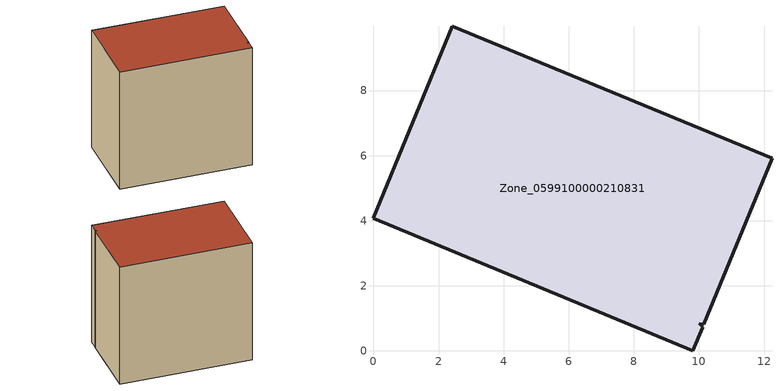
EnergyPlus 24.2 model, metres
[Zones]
Zone_0599100000210831
 floor ground (C_G): 0,4.07 2.42,9.98 12.24,5.92 10.15,0.83 10.02,0.84 10.11,0.73 9.81,0 z0
 wall outside (C_F): 2.42,9.98 0,4.07 9.81,0 10.11,0.73 10.02,0.84 10.15,0.83 12.24,5.92 2.42,9.98 z0:10.35
 roof outside (C_R): 10.15,0.83 12.24,5.92 2.42,9.98 0,4.07 9.81,0 10.11,0.73 10.02,0.84 z10.35
[BUILDING]
Pand.0599100000210831: North Axis=0; Terrain=City; Loads Convergence Tolerance Value=0.04; Temperature Convergence Tolerance Value=0.4; Solar Distribution=FullExterior; Maximum Number of Warmup Days=25; Minimum Number of Warmup Days=1
[Site:Location]
Rotterdam.The.Hague.AP_ZH_NLD Design_Conditions: Latitude=51.96; Longitude=4.45; Time Zone=1; Elevation=-4.5
[SITE:GROUNDTEMPERATURE:BUILDINGSURFACE]
18, 18, 18, 18, 18, 18, 18, 18, 18, 18, 18, 18
[MATERIAL] Thermal Absorptance=0.9; Solar Absorptance=0.7; Visible Absorptance=0.7
Name | Roughness | Thickness | Conductivity | Density | Specific Heat
G.TI.1946 | MediumSmooth | 0.15 | 1 | 540 | 1210
F.TI.1946 | Rough | 0.3 | 0.857143 | 1920 | 840
R.TI.1946 | MediumRough | 0.2 | 0.1 | 1500 | 1000
[CONSTRUCTION]
C_G: G.TI.1946
C_F: F.TI.1946
C_R: R.TI.1946
[ZONE]
Zone_0599100000210831: Type=1; Multiplier=1; Ceiling Height=Autocalculate; Volume=Autocalculate; Floor Area=autocalculate; Part of Total Floor Area=Yes
[ZONEINFILTRATION:DESIGNFLOWRATE]
Infil_Zone_0599100000210831: Zone or ZoneList or Space or SpaceList=Zone_0599100000210831; Schedule=AlwaysOn; Design Flow Rate Calculation Method=Flow/Area; Flow Rate per Floor Area=0.003; Constant Term Coefficient=1; Temperature Term Coefficient=0; Velocity Term Coefficient=0; Velocity Squared Term Coefficient=0
[HVACTEMPLATE:ZONE:IDEALLOADSAIRSYSTEM]
Zone_0599100000210831: Maximum Heating Supply Air Temperature=50; Minimum Cooling Supply Air Temperature=13; Maximum Heating Supply Air Humidity Ratio=0.0156; Minimum Cooling Supply Air Humidity Ratio=0.0077; Heating Limit=NoLimit; Cooling Limit=NoLimit; Dehumidification Control Type=ConstantSensibleHeatRatio; Cooling Sensible Heat Ratio=0.7; Dehumidification Setpoint=60; Humidification Control Type=None; Humidification Setpoint=30; Outdoor Air Method=None; Outdoor Air Flow Rate per Person=0.00944; Outdoor Air Flow Rate per Zone Floor Area=0; Outdoor Air Flow Rate per Zone=0; Demand Controlled Ventilation Type=None; Outdoor Air Economizer Type=NoEconomizer; Heat Recovery Type=None; Sensible Heat Recovery Effectiveness=0.7; Latent Heat Recovery Effectiveness=0.65
[ZONECONTROL:THERMOSTAT]
ThermostatControl_Zone_0599100000210831: Zone or ZoneList=Zone_0599100000210831; Control Type Schedule=DualSetpointControlType; Control 1=Thermostat_Zone_0599100000210831; Temperature Difference Between Cutout And Setpoint=0
[THERMOSTATSETPOINT:DUALSETPOINT]
Thermostat_Zone_0599100000210831: Heating Setpoint Temperature Schedule=HeatingSetpoint_Zone_0599100000210831; Cooling Setpoint Temperature Schedule=CoolingSetpoint_Zone_0599100000210831
[SCHEDULE:COMPACT]
HeatingSetpoint_Zone_0599100000210831: Through: 12/31, For: AllDays, Until: 24:00, 21
CoolingSetpoint_Zone_0599100000210831: Through: 12/31, For: AllDays, Until: 24:00, 24
DualSetpointControlType: Through: 12/31, For: AllDays, Until: 24:00, 4
AlwaysOn: Through: 12/31, For: AllDays, Until: 24:00, 1
